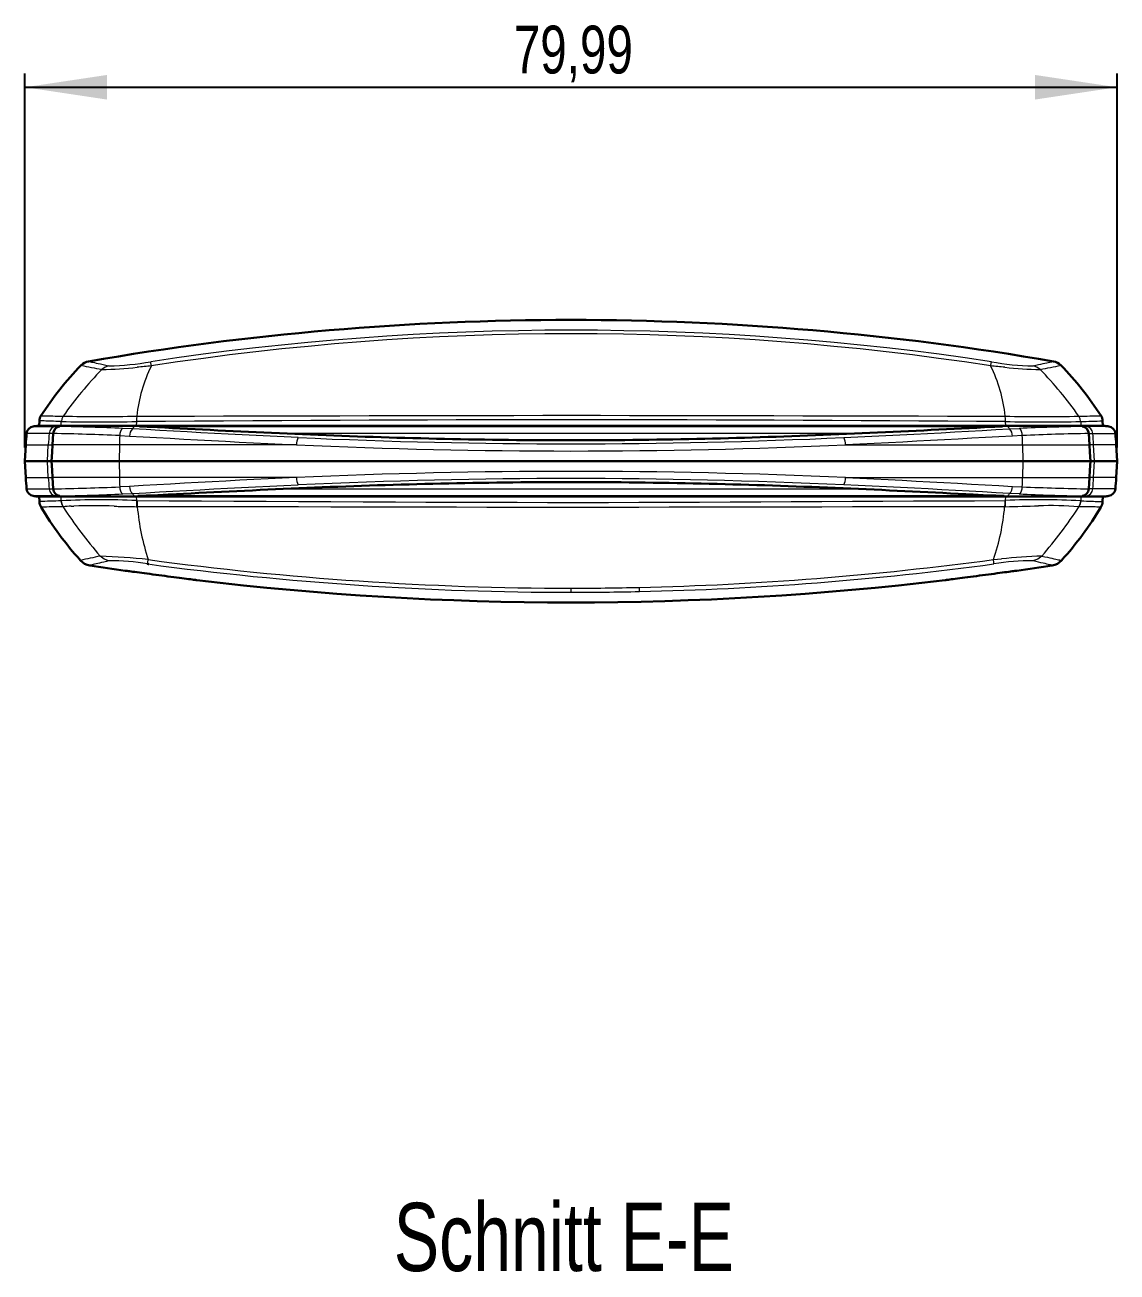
# Model space of a CAD drawing. Header units: millimetres. Extents: x 0 to 1188, y 0 to 841.
# Drawn here: x 179.9 to 259.9, y 141.6 to 232.9 of the extents above; entities that cross this region are included whole.
import ezdxf

# ---------------------------------------------------------------- set-up
doc = ezdxf.new("R2010")
doc.units = ezdxf.units.MM
doc.linetypes.add('SLD-Durchgehend', pattern=[0])
doc.styles.add('SLDTEXTSTYLE3', font='ARIALN.TTF', dxfattribs={"width": 0.87})
doc.dimstyles.new('SLDDIMSTYLE2', dxfattribs={"dimtxt": 3.5, "dimasz": 6, "dimexe": 0, "dimexo": 0.0625, "dimgap": 0.875, "dimtad": 1, "dimrnd": 1e-09, "dimzin": 12, "dimdsep": 46, "dimtxsty": 'SLDTEXTSTYLE3', "dimsah": 1, "dimcen": 0.09, "dimadec": 0, "dimazin": 3, "dimtfac": 1, "dimtofl": 0, "dimtmove": 0, "dimatfit": 3, "dimfxl": 0, "dimfrac": 2, "dimtolj": 1, "dimtzin": 12, "dimarcsym": 0})

# ---------------------------------------------------------------- blocks, each defined once
blk = doc.blocks.new('_D_56')
for p, q in [((179.94, 201.952), (179.94, 229.342)), ((259.928, 201.952), (259.928, 229.342)), ((179.94, 228.342), (259.928, 228.342))]:
    blk.add_line(p, q)
for points in [[(179.94, 228.342), (185.94, 227.442), (185.94, 229.242)], [(259.928, 228.342), (253.928, 229.242), (253.928, 227.442)]]:
    blk.add_solid(points)
at = {"insert": (215.741, 232.854), "char_height": 3.5, "attachment_point": 1, "style": 'SLDTEXTSTYLE3'}
blk.add_mtext('79,99', dxfattribs=at)

msp = doc.modelspace()

# ---------------------------------------------------------------- linework, layer by layer
at = {"color": 7, "linetype": 'SLD-Durchgehend', "lineweight": 30}
for p, q in [((184.055, 207.978), (184.055, 207.978)), ((255.813, 207.978), (255.813, 207.978)), ((255.813, 207.978), (255.813, 207.978)), ((180.997, 203.911), (180.977, 203.54)), ((258.754, 204.276), (258.755, 204.276)), ((258.891, 203.54), (258.872, 203.911)), ((180.834, 203.54), (182.47, 203.54)), ((182.47, 203.54), (187.979, 203.54)), ((187.979, 203.54), (251.889, 203.54)), ((257.399, 203.54), (251.889, 203.54)), ((259.034, 203.54), (257.399, 203.54)), ((180.003, 202.156), (179.94, 200.952)), ((259.928, 200.952), (259.865, 202.156)), ((179.94, 200.952), (180.003, 199.749)), ((181.591, 200.952), (179.94, 200.952)), ((181.893, 200.952), (181.591, 200.952)), ((181.893, 200.952), (186.837, 200.952)), ((186.837, 200.952), (253.031, 200.952)), ((257.975, 200.952), (253.031, 200.952)), ((257.975, 200.952), (258.277, 200.952)), ((258.277, 200.952), (259.928, 200.952)), ((259.865, 199.749), (259.928, 200.952)), ((180.834, 198.365), (182.47, 198.365)), ((180.977, 198.365), (180.997, 197.99)), ((182.47, 198.365), (187.979, 198.365)), ((187.979, 198.365), (251.889, 198.365)), ((257.399, 198.365), (251.889, 198.365)), ((259.034, 198.365), (257.399, 198.365)), ((258.872, 197.99), (258.891, 198.365)), ((184.006, 193.686), (184.006, 193.686)), ((184.007, 193.686), (184.007, 193.686)), ((255.862, 193.686), (255.861, 193.686))]:
    msp.add_line(p, q, dxfattribs=at)
at = {"color": 7, "linetype": 'SLD-Durchgehend', "lineweight": 0}
for p, q in [((182.59, 203.54), (182.604, 203.856)), ((188.11, 203.861), (188.096, 203.54)), ((251.773, 203.54), (251.758, 203.861)), ((257.264, 203.856), (257.278, 203.54)), ((181.71, 202.98), (180.061, 202.98)), ((180.549, 203.498), (182.189, 203.498)), ((182.007, 202.98), (181.71, 202.98)), ((182.189, 203.498), (182.467, 203.498)), ((186.882, 202.832), (187.603, 202.797)), ((187.822, 203.318), (187.097, 203.352)), ((188.321, 203.498), (251.547, 203.498)), ((240.891, 202.98), (198.977, 202.98)), ((252.046, 203.318), (252.771, 203.352)), ((252.987, 202.832), (252.266, 202.797)), ((257.679, 203.498), (257.401, 203.498)), ((259.32, 203.498), (257.679, 203.498)), ((257.861, 202.98), (258.158, 202.98)), ((258.158, 202.98), (259.807, 202.98)), ((180.003, 202.156), (181.653, 202.156)), ((181.591, 200.952), (181.653, 202.156)), ((181.653, 202.156), (181.952, 202.156)), ((186.863, 202.156), (181.952, 202.156)), ((186.863, 202.156), (186.837, 200.952)), ((199.82, 202.156), (186.863, 202.156)), ((219.934, 202.482), (219.934, 202.466)), ((240.049, 202.156), (253.005, 202.156)), ((253.005, 202.156), (253.031, 200.952)), ((253.005, 202.156), (257.916, 202.156)), ((258.215, 202.156), (257.916, 202.156)), ((258.277, 200.952), (258.215, 202.156)), ((259.865, 202.156), (258.215, 202.156)), ((181.653, 199.749), (181.591, 200.952)), ((186.837, 200.952), (186.863, 199.749)), ((253.031, 200.952), (253.005, 199.749)), ((258.215, 199.749), (258.277, 200.952)), ((180.003, 199.749), (181.653, 199.749)), ((181.653, 199.749), (181.952, 199.749)), ((186.863, 199.749), (181.952, 199.749)), ((199.82, 199.749), (186.863, 199.749)), ((219.934, 199.438), (219.934, 199.422)), ((240.049, 199.749), (253.005, 199.749)), ((253.005, 199.749), (257.916, 199.749)), ((258.215, 199.749), (257.916, 199.749)), ((259.865, 199.749), (258.215, 199.749)), ((180.061, 198.925), (181.71, 198.925)), ((182.189, 198.407), (180.549, 198.407)), ((181.71, 198.925), (182.007, 198.925)), ((182.467, 198.407), (182.189, 198.407)), ((182.604, 198.05), (182.59, 198.365)), ((187.603, 199.108), (186.882, 199.073)), ((187.097, 198.553), (187.822, 198.587)), ((188.096, 198.365), (188.109, 198.071)), ((251.65, 198.407), (188.218, 198.407)), ((198.976, 198.925), (240.892, 198.925)), ((251.759, 198.072), (251.773, 198.365)), ((252.771, 198.553), (252.046, 198.587)), ((252.266, 199.108), (252.987, 199.073)), ((257.278, 198.365), (257.264, 198.05)), ((257.401, 198.407), (257.679, 198.407)), ((257.679, 198.407), (259.32, 198.407)), ((258.158, 198.925), (257.861, 198.925)), ((259.807, 198.925), (258.158, 198.925)), ((182.589, 198.049), (182.604, 198.05)), ((188.109, 198.071), (188.156, 198.07)), ((251.71, 198.071), (251.759, 198.072)), ((257.264, 198.05), (257.28, 198.049)), ((254.421, 194), (254.431, 194.013))]:
    msp.add_line(p, q, dxfattribs=at)
at = {"color": 7, "linetype": 'SLD-Durchgehend', "lineweight": 0, "flags": 128}
for points in [[(184.599, 208.264), (184.606, 208.262), (184.631, 208.257), (184.674, 208.247), (184.734, 208.234), (184.812, 208.216), (184.909, 208.195), (185.023, 208.17), (185.155, 208.142), (185.305, 208.109), (185.474, 208.072), (185.662, 208.031), (185.867, 207.986), (186.089, 207.936)], [(186.089, 207.936), (185.811, 207.842), (185.573, 207.669)], [(189.198, 207.936), (189.166, 208.147), (189.152, 208.241)], [(250.677, 207.935), (250.708, 208.147), (250.722, 208.24)], [(253.779, 207.936), (253.982, 207.981), (254.171, 208.023), (254.346, 208.061), (254.505, 208.096), (254.65, 208.128), (254.779, 208.156), (254.894, 208.181), (254.993, 208.203), (255.077, 208.221), (255.146, 208.236), (255.201, 208.248), (255.239, 208.257), (255.262, 208.262), (255.269, 208.264), (255.269, 208.264)], [(254.296, 207.669), (254.057, 207.842), (253.779, 207.936)], [(182.604, 203.857), (182.4, 203.863), (182.21, 203.869), (182.033, 203.875), (181.87, 203.88), (181.722, 203.885), (181.586, 203.89), (181.465, 203.894), (181.358, 203.898), (181.265, 203.901), (181.185, 203.904), (181.119, 203.907), (181.067, 203.909), (181.029, 203.91), (181.006, 203.911), (180.997, 203.911), (180.997, 203.911)], [(181.114, 204.276), (181.114, 204.276), (181.122, 204.276), (181.145, 204.275), (181.182, 204.275), (181.233, 204.274), (181.299, 204.273), (181.378, 204.272), (181.472, 204.27), (181.579, 204.269), (181.701, 204.267), (181.836, 204.265), (181.988, 204.263), (182.155, 204.261), (182.336, 204.259), (182.531, 204.256), (182.741, 204.254)], [(182.744, 204.254), (182.647, 204.065), (182.607, 203.857)], [(188.124, 204.254), (188.114, 204.067), (188.11, 203.861)], [(251.758, 203.861), (249.645, 203.871), (247.531, 203.882), (245.415, 203.893), (243.298, 203.904), (241.179, 203.916), (239.057, 203.927), (236.933, 203.938), (234.809, 203.949), (232.683, 203.959), (230.557, 203.968), (228.445, 203.976), (226.332, 203.983), (224.219, 203.988), (222.106, 203.992), (219.993, 203.993), (217.876, 203.992), (215.76, 203.989), (213.644, 203.984), (211.529, 203.977), (209.414, 203.969), (207.28, 203.959), (205.148, 203.949), (203.016, 203.939), (200.885, 203.927), (198.755, 203.916), (196.623, 203.904), (194.493, 203.893), (192.364, 203.882), (190.236, 203.871), (188.11, 203.861)], [(188.124, 204.254), (190.245, 204.258), (192.369, 204.262), (194.493, 204.266), (196.62, 204.271), (198.747, 204.276), (200.879, 204.281), (203.012, 204.286), (205.146, 204.291), (207.28, 204.296), (209.416, 204.3), (211.527, 204.304), (213.64, 204.308), (215.752, 204.31), (217.865, 204.312), (219.978, 204.313), (222.094, 204.312), (224.209, 204.31), (226.325, 204.308), (228.44, 204.304), (230.555, 204.3), (232.677, 204.296), (234.799, 204.291), (236.919, 204.286), (239.039, 204.281), (241.157, 204.276), (243.278, 204.271), (245.397, 204.266), (247.514, 204.262), (249.63, 204.258), (251.745, 204.254)], [(251.758, 203.861), (251.754, 204.067), (251.745, 204.254)], [(257.261, 203.857), (257.221, 204.065), (257.125, 204.254)], [(187.603, 202.797), (188.588, 202.741), (189.58, 202.684), (190.577, 202.628), (191.579, 202.573), (192.587, 202.517), (193.599, 202.463), (194.617, 202.409), (195.639, 202.356), (196.678, 202.304), (197.721, 202.253), (198.768, 202.204), (199.82, 202.156)], [(199.954, 202.687), (198.922, 202.733), (197.894, 202.781), (196.87, 202.831), (195.85, 202.881), (194.835, 202.933), (193.824, 202.986), (192.819, 203.04), (191.818, 203.094), (190.811, 203.15), (189.809, 203.206), (188.813, 203.262), (187.822, 203.318)], [(219.934, 202.466), (218.876, 202.468), (217.818, 202.472), (216.76, 202.479), (215.703, 202.488), (214.647, 202.5), (213.592, 202.515), (212.539, 202.532), (211.486, 202.552), (210.436, 202.575), (209.387, 202.6), (208.341, 202.627), (207.297, 202.656), (206.255, 202.688), (205.217, 202.722), (204.181, 202.758), (203.148, 202.795), (202.119, 202.835), (201.093, 202.876), (199.993, 202.923), (198.898, 202.971), (197.807, 203.02), (196.722, 203.071), (195.642, 203.123), (194.567, 203.176), (193.512, 203.229), (192.463, 203.283), (191.42, 203.337), (190.641, 203.377), (189.865, 203.418), (189.092, 203.458), (188.321, 203.498)], [(251.547, 203.498), (250.645, 203.452), (249.74, 203.405), (248.83, 203.357), (247.917, 203.309), (246.998, 203.262), (245.838, 203.203), (244.672, 203.145), (243.498, 203.088), (242.318, 203.032), (241.354, 202.988), (240.386, 202.945), (239.415, 202.903), (238.44, 202.863), (237.461, 202.824), (236.475, 202.786), (235.486, 202.751), (234.493, 202.716), (233.498, 202.684), (232.501, 202.654), (231.506, 202.626), (230.509, 202.6), (229.51, 202.576), (228.509, 202.555), (227.506, 202.536), (226.498, 202.519), (225.488, 202.504), (224.477, 202.491), (223.466, 202.482), (222.454, 202.474), (221.614, 202.47), (220.774, 202.467), (219.934, 202.466)], [(239.914, 202.687), (240.946, 202.733), (241.974, 202.781), (242.999, 202.831), (244.018, 202.881), (245.033, 202.933), (246.044, 202.986), (247.05, 203.04), (248.05, 203.094), (249.058, 203.15), (250.06, 203.206), (251.056, 203.262), (252.046, 203.318)], [(252.266, 202.797), (251.28, 202.741), (250.288, 202.684), (249.291, 202.628), (248.289, 202.573), (247.282, 202.517), (246.269, 202.463), (245.252, 202.409), (244.23, 202.356), (243.191, 202.304), (242.148, 202.253), (241.1, 202.204), (240.049, 202.156)], [(199.82, 199.749), (198.781, 199.701), (197.745, 199.653), (196.714, 199.602), (195.687, 199.551), (194.665, 199.498), (193.647, 199.445), (192.635, 199.39), (191.627, 199.335), (190.612, 199.278), (189.603, 199.222), (188.6, 199.165), (187.603, 199.108)], [(187.822, 198.587), (188.801, 198.642), (189.785, 198.698), (190.775, 198.753), (191.77, 198.808), (192.77, 198.862), (193.776, 198.916), (194.786, 198.969), (195.801, 199.021), (196.833, 199.072), (197.869, 199.122), (198.91, 199.171), (199.954, 199.218)], [(188.218, 198.407), (189.177, 198.454), (190.137, 198.502), (191.099, 198.552), (192.065, 198.602), (193.03, 198.651), (194, 198.7), (194.975, 198.749), (195.955, 198.797), (196.939, 198.844), (197.932, 198.89), (198.93, 198.935), (199.932, 198.979), (200.937, 199.022), (201.946, 199.063), (202.954, 199.102), (203.965, 199.139), (204.98, 199.175), (205.997, 199.209), (207.016, 199.24), (208.039, 199.27), (209.063, 199.297), (210.09, 199.322), (211.118, 199.345), (212.149, 199.365), (213.185, 199.383), (214.224, 199.399), (215.263, 199.412), (216.303, 199.422), (217.344, 199.43), (218.207, 199.435), (219.071, 199.437), (219.934, 199.438)], [(219.934, 199.438), (221.039, 199.437), (222.145, 199.432), (223.25, 199.425), (224.354, 199.414), (225.457, 199.401), (226.559, 199.385), (227.659, 199.366), (228.758, 199.345), (229.855, 199.32), (230.949, 199.293), (232.042, 199.264), (233.131, 199.232), (234.217, 199.197), (235.3, 199.161), (236.38, 199.122), (237.457, 199.081), (238.529, 199.038), (239.597, 198.994), (240.751, 198.944), (241.899, 198.892), (243.041, 198.839), (244.178, 198.784), (245.309, 198.728), (246.432, 198.672), (247.119, 198.637), (247.803, 198.602), (248.769, 198.552), (249.731, 198.502), (251.65, 198.407)], [(252.046, 198.587), (251.068, 198.642), (250.083, 198.698), (249.094, 198.753), (248.098, 198.808), (247.098, 198.862), (246.092, 198.916), (245.082, 198.969), (244.067, 199.021), (243.035, 199.072), (241.999, 199.122), (240.958, 199.171), (239.914, 199.218)], [(240.049, 199.749), (241.088, 199.701), (242.123, 199.653), (243.154, 199.602), (244.181, 199.551), (245.203, 199.498), (246.221, 199.445), (247.234, 199.39), (248.241, 199.335), (249.256, 199.278), (250.265, 199.222), (251.268, 199.165), (252.266, 199.108)], [(182.732, 197.613), (182.631, 197.821), (182.589, 198.049)], [(182.75, 197.614), (182.732, 197.613), (182.732, 197.613)], [(188.171, 197.621), (188.171, 197.621), (188.118, 197.621)], [(188.156, 198.07), (190.515, 198.059), (192.875, 198.047), (195.238, 198.034), (197.602, 198.022), (199.97, 198.009), (202.339, 197.996), (204.71, 197.984), (207.082, 197.973), (209.306, 197.963), (211.532, 197.954), (213.757, 197.947), (215.984, 197.941), (218.21, 197.938), (220.44, 197.937), (222.669, 197.939), (224.899, 197.943), (227.128, 197.95), (229.357, 197.958), (231.596, 197.967), (233.833, 197.977), (236.07, 197.989), (238.306, 198), (240.541, 198.013), (242.778, 198.025), (245.013, 198.037), (247.248, 198.049), (249.48, 198.06), (251.71, 198.071)], [(188.156, 198.07), (188.16, 197.835), (188.171, 197.621)], [(251.695, 197.621), (249.47, 197.618), (247.242, 197.614), (245.013, 197.61), (242.782, 197.605), (240.55, 197.601), (238.313, 197.596), (236.075, 197.591), (233.836, 197.586), (231.596, 197.582), (229.355, 197.578), (227.13, 197.574), (224.905, 197.572), (222.679, 197.57), (220.454, 197.569), (218.228, 197.569), (215.999, 197.571), (213.769, 197.573), (211.541, 197.576), (209.313, 197.58), (207.085, 197.584), (204.717, 197.589), (202.351, 197.594), (199.985, 197.599), (197.621, 197.604), (195.256, 197.608), (192.892, 197.613), (190.531, 197.617), (188.171, 197.621)], [(251.71, 198.071), (251.706, 197.835), (251.695, 197.621)], [(251.751, 197.621), (251.696, 197.621), (251.695, 197.621)], [(257.137, 197.613), (257.137, 197.613), (257.119, 197.614)], [(257.28, 198.049), (257.238, 197.821), (257.137, 197.613)], [(258.748, 197.591), (258.749, 197.591), (258.737, 197.592), (258.709, 197.592), (258.666, 197.593), (258.607, 197.594), (258.532, 197.595), (258.441, 197.596), (258.335, 197.598), (258.214, 197.6), (258.076, 197.602), (257.921, 197.604), (257.749, 197.606), (257.561, 197.608), (257.357, 197.611), (257.137, 197.613)], [(257.28, 198.049), (257.494, 198.042), (257.692, 198.035), (257.875, 198.028), (258.042, 198.022), (258.194, 198.017), (258.331, 198.011), (258.453, 198.007), (258.559, 198.002), (258.649, 197.999), (258.724, 197.996), (258.785, 197.993), (258.83, 197.991), (258.858, 197.99), (258.871, 197.99), (258.87, 197.99)], [(186.095, 193.654), (185.902, 193.609), (185.722, 193.566), (185.557, 193.527), (185.406, 193.491), (185.268, 193.459), (185.145, 193.43), (185.037, 193.404), (184.943, 193.382), (184.863, 193.363), (184.797, 193.348), (184.747, 193.335), (184.711, 193.327), (184.689, 193.321), (184.684, 193.32)], [(186.095, 193.654), (185.744, 193.773), (185.448, 193.999)], [(188.937, 193.426), (188.945, 193.525), (188.97, 193.745)], [(250.908, 193.425), (250.9, 193.525), (250.875, 193.75)], [(250.877, 193.75), (250.877, 193.75), (251.167, 193.775), (251.454, 193.801), (251.455, 193.801)], [(254.418, 194), (254.122, 193.773), (253.771, 193.655)], [(255.184, 193.32), (255.185, 193.32), (255.175, 193.322), (255.149, 193.329), (255.107, 193.339), (255.049, 193.353), (254.974, 193.371), (254.883, 193.392), (254.775, 193.418), (254.651, 193.447), (254.508, 193.481), (254.349, 193.518), (254.172, 193.56), (253.98, 193.605), (253.771, 193.655)], [(254.418, 194), (254.628, 193.955), (254.822, 193.913), (254.999, 193.875), (255.161, 193.841), (255.305, 193.809), (255.433, 193.782), (255.545, 193.758), (255.64, 193.737), (255.718, 193.72), (255.779, 193.706), (255.824, 193.695), (255.852, 193.689), (255.862, 193.686), (255.862, 193.686)]]:
    msp.add_lwpolyline(points, dxfattribs=at)
at = {"color": 7, "linetype": 'SLD-Durchgehend', "lineweight": 30, "flags": 128}
for points in [[(182.007, 202.98), (181.976, 202.568), (181.952, 202.156)], [(219.934, 202.483), (219.411, 202.483), (218.816, 202.485), (218.273, 202.486), (217.695, 202.489), (217.132, 202.493), (216.543, 202.497), (215.954, 202.502), (215.366, 202.508), (214.778, 202.515), (214.191, 202.523), (213.605, 202.531), (213.018, 202.54), (212.433, 202.55), (211.847, 202.561), (211.262, 202.573), (210.678, 202.585), (210.094, 202.598), (209.511, 202.612), (208.928, 202.627), (208.347, 202.642), (207.767, 202.658), (207.186, 202.675), (206.606, 202.692), (206.027, 202.71), (205.448, 202.729), (204.87, 202.748), (204.292, 202.768), (203.716, 202.789), (203.14, 202.81), (202.566, 202.832), (201.992, 202.854), (201.42, 202.877), (200.849, 202.9), (200.279, 202.924), (199.71, 202.948), (199.141, 202.973), (198.573, 202.998), (198.006, 203.023), (197.44, 203.049), (196.874, 203.076), (196.31, 203.102), (195.747, 203.129), (195.185, 203.156), (194.624, 203.184), (194.065, 203.212), (193.508, 203.239), (192.952, 203.267), (192.398, 203.296), (191.844, 203.324), (191.291, 203.352), (190.74, 203.381), (190.19, 203.409), (189.642, 203.438), (189.095, 203.466), (188.9, 203.476)], [(250.968, 203.476), (250.81, 203.468), (250.22, 203.437), (249.649, 203.408), (249.099, 203.379), (248.547, 203.351), (247.993, 203.322), (247.439, 203.294), (246.883, 203.266), (246.325, 203.238), (245.768, 203.21), (245.209, 203.182), (244.648, 203.155), (244.085, 203.127), (243.522, 203.101), (242.957, 203.074), (242.39, 203.048), (241.823, 203.022), (241.255, 202.996), (240.686, 202.971), (240.116, 202.946), (239.546, 202.922), (238.975, 202.898), (238.404, 202.875), (237.831, 202.852), (237.258, 202.83), (236.683, 202.808), (236.108, 202.787), (235.531, 202.767), (234.953, 202.747), (234.375, 202.727), (233.795, 202.709), (233.215, 202.691), (232.635, 202.673), (232.054, 202.657), (231.472, 202.641), (230.89, 202.625), (230.308, 202.611), (229.726, 202.597), (229.142, 202.584), (228.558, 202.572), (227.973, 202.56), (227.388, 202.55), (226.802, 202.54), (226.216, 202.531), (225.629, 202.522), (225.042, 202.515), (224.454, 202.508), (223.866, 202.502), (223.278, 202.497), (222.689, 202.492), (222.099, 202.489), (221.51, 202.486), (220.947, 202.484), (220.359, 202.483), (219.934, 202.483)], [(257.916, 202.156), (257.892, 202.568), (257.861, 202.98)], [(181.893, 200.952), (181.926, 201.615), (181.952, 202.156)], [(257.975, 200.952), (257.943, 201.615), (257.916, 202.156)], [(181.952, 199.749), (181.926, 200.29), (181.893, 200.952)], [(257.916, 199.749), (257.943, 200.29), (257.975, 200.952)], [(181.952, 199.749), (181.976, 199.337), (182.007, 198.925)], [(188.826, 198.429), (189.684, 198.471), (190.425, 198.508), (191.032, 198.539), (191.557, 198.566), (192.113, 198.595), (192.67, 198.623), (193.228, 198.651), (193.786, 198.679), (194.346, 198.707), (194.907, 198.735), (195.469, 198.762), (196.032, 198.789), (196.597, 198.816), (197.162, 198.843), (197.728, 198.869), (198.295, 198.895), (198.864, 198.92), (199.433, 198.945), (200.004, 198.969), (200.575, 198.994), (201.146, 199.017), (201.719, 199.04), (202.293, 199.063), (202.868, 199.085), (203.443, 199.106), (204.02, 199.127), (204.597, 199.147), (205.174, 199.167), (205.752, 199.186), (206.33, 199.204), (206.909, 199.222), (207.489, 199.239), (208.07, 199.255), (208.651, 199.271), (209.233, 199.286), (209.815, 199.3), (210.399, 199.313), (210.982, 199.326), (211.567, 199.338), (212.152, 199.349), (212.737, 199.359), (213.323, 199.369), (213.91, 199.378), (214.497, 199.386), (215.084, 199.393), (215.672, 199.4), (216.26, 199.405), (216.849, 199.41), (217.438, 199.414), (218.027, 199.417), (218.617, 199.419), (219.207, 199.421), (219.797, 199.422), (219.934, 199.422)], [(219.934, 199.422), (220.064, 199.422), (220.655, 199.421), (221.246, 199.419), (221.837, 199.417), (222.426, 199.414), (223.015, 199.41), (223.604, 199.405), (224.192, 199.4), (224.78, 199.393), (225.368, 199.386), (225.955, 199.378), (226.541, 199.369), (227.127, 199.359), (227.713, 199.349), (228.298, 199.338), (228.882, 199.326), (229.466, 199.313), (230.05, 199.3), (230.632, 199.286), (231.214, 199.271), (231.796, 199.255), (232.376, 199.239), (232.956, 199.222), (233.536, 199.204), (234.114, 199.186), (234.692, 199.167), (235.268, 199.147), (235.844, 199.127), (236.42, 199.106), (236.995, 199.085), (237.569, 199.063), (238.142, 199.04), (238.715, 199.017), (239.286, 198.994), (239.856, 198.97), (240.425, 198.945), (240.993, 198.92), (241.561, 198.895), (242.128, 198.869), (242.693, 198.843), (243.258, 198.817), (243.821, 198.79), (244.384, 198.763), (244.945, 198.736), (245.506, 198.708), (246.065, 198.68), (246.624, 198.652), (247.18, 198.624), (247.736, 198.596), (248.291, 198.567), (248.844, 198.539), (249.399, 198.51), (250.112, 198.474), (250.946, 198.433), (251.043, 198.429)], [(257.861, 198.925), (257.892, 199.336), (257.916, 199.749)], [(187.29, 192.931), (187.299, 192.93), (187.325, 192.926), (187.371, 192.92), (187.435, 192.912), (187.514, 192.901), (187.61, 192.889), (187.724, 192.874), (187.854, 192.856), (187.996, 192.838), (188.15, 192.817), (188.321, 192.795), (188.503, 192.771), (188.691, 192.746), (188.888, 192.72), (189.098, 192.693), (189.313, 192.664), (189.528, 192.636), (189.746, 192.607), (189.971, 192.577), (190.196, 192.548), (190.414, 192.519), (190.628, 192.491), (190.843, 192.463), (191.051, 192.435), (191.245, 192.41), (191.43, 192.386), (191.609, 192.362), (191.775, 192.34), (191.923, 192.321), (192.057, 192.303), (192.179, 192.287), (192.284, 192.273), (192.369, 192.262), (192.437, 192.253), (192.489, 192.246), (192.522, 192.242), (192.533, 192.24), (192.537, 192.24), (192.537, 192.24)], [(188.903, 193.445), (189, 193.417), (189.009, 193.415)], [(247.332, 192.24), (247.335, 192.24), (247.346, 192.242), (247.377, 192.246), (247.426, 192.252), (247.494, 192.261), (247.58, 192.273), (247.68, 192.286), (247.795, 192.301), (247.929, 192.318), (248.077, 192.338), (248.235, 192.359), (248.404, 192.381), (248.589, 192.405), (248.784, 192.431), (248.984, 192.457), (249.189, 192.484), (249.406, 192.513), (249.628, 192.542), (249.846, 192.571), (250.066, 192.6), (250.29, 192.629), (250.513, 192.659), (250.726, 192.687), (250.933, 192.714), (251.14, 192.741), (251.337, 192.767), (251.519, 192.791), (251.69, 192.814), (251.853, 192.835), (252.003, 192.855), (252.132, 192.872), (252.247, 192.887), (252.348, 192.9), (252.431, 192.911), (252.495, 192.92), (252.541, 192.926), (252.569, 192.93), (252.579, 192.931), (252.579, 192.931)]]:
    msp.add_lwpolyline(points, dxfattribs=at)
at = {"color": 7, "linetype": 'SLD-Durchgehend', "lineweight": 30}
for centre, radius, start, end in [((219.934, 4.302), 207, 80.17151, 99.8285), ((200.407, 191.966), 22.886, 135.60181, 147.46082), ((184.765, 207.288), 0.99, 99.65365, 135.81469), ((255.101, 207.286), 0.992, 44.20946, 80.27989), ((239.46, 191.966), 22.887, 32.53938, 44.3982), ((181.736, 203.875), 0.74, 147.16416, 177.15551), ((258.132, 203.875), 0.741, 2.83702, 32.80623), ((202.972, 200.952), 23, 174.9427, 177), ((180.634, 202.929), 0.575, 98.52279, 174.9427), ((189.07, 146.633), 57.5, 98.23532, 98.52279), ((182.569, 202.944), 0.563, 100.38313, 176.35979), ((187.991, 187.595), 15.906, 86.72332, 88.80859), ((251.884, 187.482), 16.019, 91.20592, 93.27618), ((257.302, 202.947), 0.56, 3.39985, 79.85723), ((250.798, 146.633), 57.5, 81.47721, 81.76468), ((259.234, 202.929), 0.575, 5.0573, 81.47721), ((236.897, 200.952), 23, 3, 5.0573), ((202.972, 200.952), 23, 183, 185.0573), ((236.897, 200.952), 23, 354.9427, 357), ((180.634, 198.976), 0.575, 185.0573, 261.47721), ((189.07, 255.272), 57.5, 261.47721, 261.76468), ((182.567, 198.959), 0.561, 183.50797, 259.74908), ((187.861, 216.477), 18.074, 271.13277, 273.06164), ((252.001, 216.36), 17.957, 266.94082, 268.88057), ((257.299, 198.961), 0.563, 280.38315, 356.3598), ((250.798, 255.272), 57.5, 278.23532, 278.52279), ((259.234, 198.976), 0.575, 278.52279, 354.9427), ((181.853, 198.034), 0.857, 182.93684, 211.1119), ((202.546, 210.414), 24.971, 210.89924, 222.06054), ((237.308, 210.425), 24.989, 317.94398, 329.09671), ((258.02, 198.033), 0.853, 328.80009, 357.09475), ((184.856, 194.449), 1.142, 221.9334, 261.35741), ((255.013, 194.447), 1.14, 278.61153, 318.10723), ((219.934, 420.602), 230, 261.18412, 261.84033), ((219.934, 420.602), 230, 278.15975, 278.81586), ((219.934, 420.602), 230, 263.15869, 276.84139)]:
    msp.add_arc(centre, radius, start, end, dxfattribs=at)
at = {"color": 7, "linetype": 'SLD-Durchgehend', "lineweight": 0}
for centre, radius, start, end in [((219.934, 4.05), 206.499, 81.42543, 98.57288), ((219.934, 7.773), 202.509, 81.26834, 98.73167), ((205.062, 188.644), 27.235, 135.68999, 145.02976), ((205.868, 311.298), 105.597, 258.07859, 258.9192), ((185.417, 230.171), 22.503, 270.3968, 277.00581), ((185.826, 226.12), 18.185, 270.8278, 280.53668), ((199.402, 202.962), 11.352, 154.01776, 173.46331), ((200.278, 86.844), 121.598, 95.22823, 95.71874), ((236.12, 50.627), 157.98, 84.33777, 84.71544), ((240.566, 202.991), 11.249, 6.44761, 26.0723), ((253.939, 225.078), 17.142, 259.18305, 269.46394), ((254.476, 230.548), 22.88, 263.04921, 269.54845), ((233.216, 315.148), 109.527, 281.09628, 281.90659), ((234.806, 188.644), 27.236, 34.97018, 44.30989), ((185.256, 331.944), 128.115, 268.81503, 271.2764), ((185.435, 307.244), 103.025, 268.50304, 271.49534), ((254.433, 298.745), 94.53, 268.37016, 271.63146), ((254.604, 322.536), 118.709, 268.62606, 271.2825), ((253.547, 533.517), 329.282, 270.62306, 270.90613), ((251.177, 408.031), 204.265, 271.70761, 272.15855), ((205.024, 200.953), 23.402, 175.03161, 177.0534), ((182.279, 202.934), 0.571, 99.07654, 175.41451), ((177.718, -18.689), 221.71, 87.63128, 88.89163), ((190.575, 148.531), 55.603, 98.38245, 98.67456), ((178.388, 0.285), 203.254, 87.54423, 88.85006), ((242.377, 200.961), 55.527, 178.06956, 178.76715), ((187.505, 202.878), 0.625, 130.7188, 184.24785), ((188.242, 202.834), 0.64, 130.92326, 183.32885), ((190.909, 201.307), 3.684, 143.50958, 146.9216), ((190.475, 201.623), 3.147, 142.48139, 143.44031), ((249.383, 201.616), 3.16, 36.55846, 37.51337), ((248.96, 201.308), 3.682, 33.07862, 36.49179), ((251.627, 202.834), 0.64, 356.67029, 49.07691), ((261.48, 0.285), 203.254, 91.14994, 92.45577), ((252.363, 202.878), 0.625, 355.7526, 49.28075), ((262.15, -18.688), 221.71, 91.10837, 92.36872), ((197.402, 200.959), 55.616, 1.23341, 1.92988), ((249.315, 148.68), 55.452, 81.32504, 81.61795), ((257.589, 202.934), 0.571, 4.58568, 80.92372), ((234.837, 200.953), 23.409, 2.94663, 4.96784), ((200.787, 202.193), 0.968, 149.32157, 182.16744), ((219.934, 643.757), 442.059, 267.39203, 272.60797), ((219.934, 634.016), 431.792, 267.34788, 272.65212), ((239.082, 202.193), 0.968, 357.83236, 30.67826), ((219.934, -241.852), 442.059, 87.39203, 92.60797), ((205.024, 200.952), 23.402, 182.9466, 184.96839), ((242.377, 200.943), 55.527, 181.23285, 181.93044), ((200.787, 199.712), 0.968, 177.83256, 210.67843), ((219.934, -232.112), 431.792, 87.34788, 92.65212), ((239.082, 199.712), 0.968, 329.32175, 2.16764), ((197.402, 200.946), 55.616, 358.07012, 358.76659), ((234.837, 200.952), 23.409, 355.03216, 357.05337), ((182.279, 198.971), 0.571, 184.58551, 260.92344), ((177.77, 418.909), 220.025, 271.10355, 272.37354), ((190.584, 253.428), 55.658, 261.32559, 261.61741), ((178.474, 398.905), 200.538, 271.1411, 272.46461), ((187.505, 199.027), 0.625, 175.75214, 229.28121), ((188.242, 199.071), 0.64, 176.67114, 229.07677), ((190.909, 200.597), 3.684, 213.07834, 216.4904), ((190.478, 200.283), 3.15, 216.56015, 217.51814), ((249.38, 200.291), 3.163, 322.48711, 323.44106), ((248.96, 200.597), 3.682, 323.50823, 326.92143), ((251.627, 199.071), 0.64, 310.92306, 3.32972), ((252.363, 199.027), 0.625, 310.71923, 4.24741), ((261.394, 398.904), 200.537, 267.53539, 268.85891), ((262.099, 418.907), 220.023, 267.62645, 268.89646), ((249.307, 253.279), 55.507, 278.3822, 278.67481), ((257.589, 198.971), 0.571, 279.07631, 355.41431), ((190.036, -24.358), 222.532, 91.91784, 92.32761), ((186.482, -137.433), 335.067, 90.64134, 90.91715), ((185.565, 142.455), 55.674, 87.38141, 93.04922), ((183.479, 198.1), 0.876, 183.24752, 213.6742), ((209.608, 214.983), 32, 212.87457, 220.97653), ((183.992, 184.459), 13.213, 92.93645, 95.39695), ((183.284, 199.702), 2.047, 270.887, 276.60358), ((184.928, 156.61), 41.082, 87.82627, 91.96537), ((186.779, 199.836), 2.192, 262.33532, 272.2454), ((189.564, 304.079), 106.468, 268.54729, 269.2218), ((194.588, 197.971), 6.48, 179.12107, 183.10144), ((205.134, 199.098), 17.027, 184.9787, 198.32381), ((235.401, 199.044), 16.357, 341.11451, 355.01044), ((245.281, 197.969), 6.479, 356.92312, 0.90763), ((247.976, 392.189), 194.604, 271.11142, 271.82821), ((254.304, 145.315), 52.818, 86.78746, 92.76196), ((255.045, 172.188), 25.51, 85.33817, 91.9336), ((230.629, 214.732), 31.555, 318.92605, 327.1457), ((256.39, 198.1), 0.876, 326.31534, 356.74027), ((203.573, 107.005), 88.862, 101.76887, 102.7195), ((183.503, 142.403), 51.633, 83.92157, 87.84077), ((186.335, 178.824), 14.832, 79.89554, 90.92863), ((220.086, 423.925), 232.274, 262.30153, 269.9621), ((219.517, 426.395), 234.75, 271.3246, 277.67618), ((253.653, 177.202), 16.453, 89.58755, 99.59827), ((255.584, 154.398), 39.618, 91.68675, 95.98225), ((219.851, 422.815), 231.462, 262.32478, 270.02049), ((220.027, 422.673), 231.318, 271.21858, 277.67215), ((219.895, 415.993), 224.341, 270.00975, 271.28953), ((313.71, 191.656), 93.777, 180.00272, 180.18538), ((219.922, 425.05), 233.697, 270.00277, 271.23202), ((210.171, 191.39), 14.775, 0.06533, 1.23558)]:
    msp.add_arc(centre, radius, start, end, dxfattribs=at)

# ---------------------------------------------------------------- texts
at = {"insert": (219.415, 146.632), "char_height": 5, "attachment_point": 2, "style": 'SLDTEXTSTYLE3'}
msp.add_mtext('Schnitt E-E', dxfattribs=at)

# ---------------------------------------------------------------- dimensions: what is measured, and where the dimension line sits
dim = msp.add_linear_dim(base=(259.928, 228.342), p1=(179.94, 200.952), p2=(259.928, 200.952), dimstyle='SLDDIMSTYLE2')
dim.commit()
dim.dimension.update_dxf_attribs({"geometry": '_D_56', "text_midpoint": (220.673, 228.342), "dimtype": 160})

doc.saveas('drawing.dxf')
